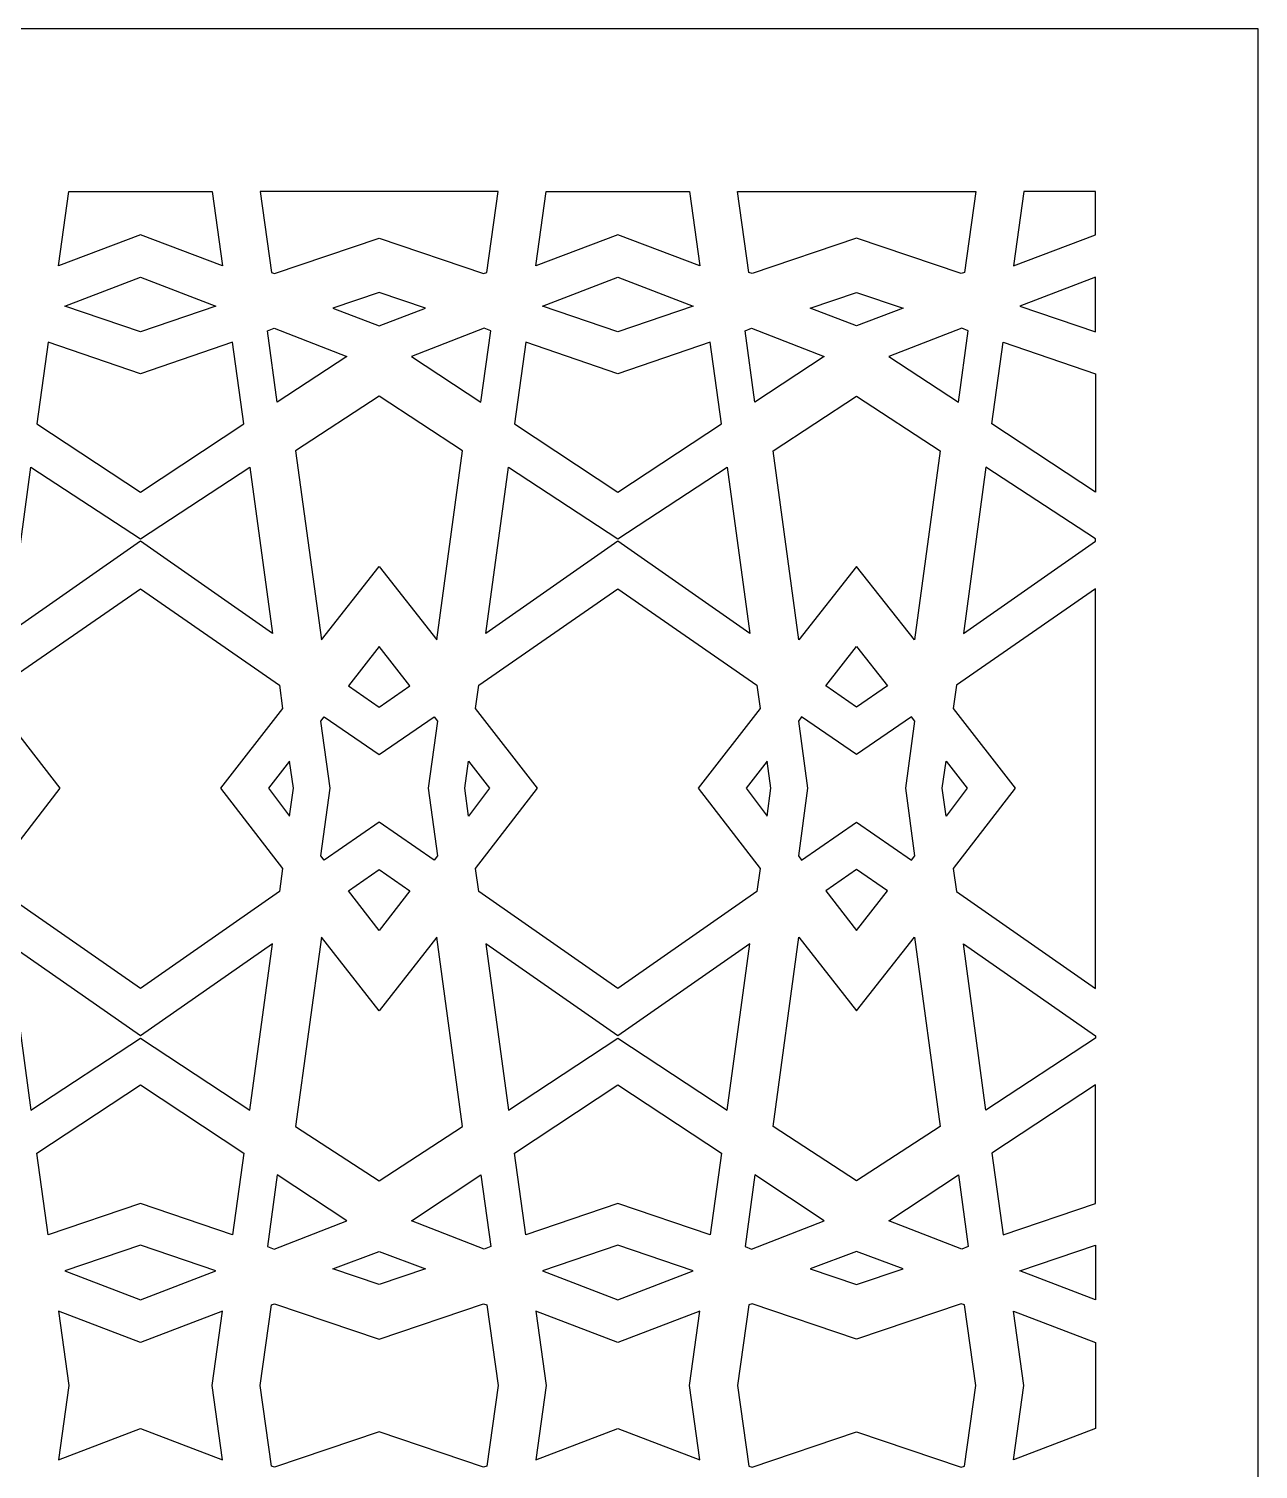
# Model space of a CAD drawing. Header units: millimetres. Extents: x -503 to 497, y -490 to 510.
# Drawn here: x 44 to 497, y -21 to 510 of the extents above; entities that cross this region are included whole.
import ezdxf

# ---------------------------------------------------------------- set-up
doc = ezdxf.new("R2010")
doc.units = ezdxf.units.MM
doc.layers.add('Plan 1', color=7, linetype='Continuous')

msp = doc.modelspace()

# ---------------------------------------------------------------- linework, layer by layer
at = {"layer": 'Plan 1', "color": 17}
for points, knots in [([(-502.7, 509.84), (-502.7, 509.84), (497.3, 509.84), (497.3, 509.84), (497.3, 509.84), (497.3, 509.84), (497.3, -490.16), (497.3, -490.16), (497.3, -490.16), (497.3, -490.16), (-502.7, -490.16), (-502.7, -490.16), (-502.7, -490.16), (-502.7, -490.16), (-502.7, 509.84), (-502.7, 509.84)], [0, 0, 0, 0, 0.2, 0.2, 0.2, 0.2, 0.4, 0.4, 0.4, 0.4, 0.6, 0.6, 0.6, 0.6, 1, 1, 1, 1]), ([(115.52, 422.49), (115.52, 422.49), (111.72, 449.84), (111.72, 449.84), (111.72, 449.84), (111.72, 449.84), (58.89, 449.84), (58.89, 449.84), (58.89, 449.84), (58.89, 449.84), (55.09, 422.49), (55.09, 422.49), (55.09, 422.49), (55.09, 422.49), (85.3, 433.95), (85.3, 433.95), (85.3, 433.95), (85.3, 433.95), (115.52, 422.49), (115.52, 422.49)], [0, 0, 0, 0, 0.166667, 0.166667, 0.166667, 0.166667, 0.333333, 0.333333, 0.333333, 0.333333, 0.5, 0.5, 0.5, 0.5, 0.666667, 0.666667, 0.666667, 0.666667, 1, 1, 1, 1]), ([(217.21, 449.84), (217.21, 449.84), (213.04, 420.07), (213.04, 420.07), (213.04, 420.07), (213.04, 420.07), (211.83, 419.67), (211.83, 419.67), (211.83, 419.67), (211.83, 419.67), (173.31, 432.73), (173.31, 432.73), (173.31, 432.73), (173.31, 432.73), (134.78, 419.67), (134.78, 419.67), (134.78, 419.67), (134.78, 419.67), (133.58, 420.07), (133.58, 420.07), (133.58, 420.07), (133.58, 420.07), (129.4, 449.84), (129.4, 449.84), (129.4, 449.84), (129.4, 449.84), (217.21, 449.84), (217.21, 449.84)], [0, 0, 0, 0, 0.125, 0.125, 0.125, 0.125, 0.25, 0.25, 0.25, 0.25, 0.375, 0.375, 0.375, 0.375, 0.5, 0.5, 0.5, 0.5, 0.625, 0.625, 0.625, 0.625, 0.75, 0.75, 0.75, 0.75, 1, 1, 1, 1]), ([(291.49, 422.49), (291.49, 422.49), (287.71, 449.84), (287.71, 449.84), (287.71, 449.84), (287.71, 449.84), (234.9, 449.84), (234.9, 449.84), (234.9, 449.84), (234.9, 449.84), (231.12, 422.49), (231.12, 422.49), (231.12, 422.49), (231.12, 422.49), (261.3, 433.95), (261.3, 433.95), (261.3, 433.95), (261.3, 433.95), (291.49, 422.49), (291.49, 422.49)], [0, 0, 0, 0, 0.166667, 0.166667, 0.166667, 0.166667, 0.333333, 0.333333, 0.333333, 0.333333, 0.5, 0.5, 0.5, 0.5, 0.666667, 0.666667, 0.666667, 0.666667, 1, 1, 1, 1]), ([(305.4, 449.84), (305.4, 449.84), (309.57, 420.07), (309.57, 420.07), (309.57, 420.07), (309.57, 420.07), (310.78, 419.67), (310.78, 419.67), (310.78, 419.67), (310.78, 419.67), (349.3, 432.73), (349.3, 432.73), (349.3, 432.73), (349.3, 432.73), (387.83, 419.67), (387.83, 419.67), (387.83, 419.67), (387.83, 419.67), (389.03, 420.07), (389.03, 420.07), (389.03, 420.07), (389.03, 420.07), (393.2, 449.84), (393.2, 449.84), (393.2, 449.84), (393.2, 449.84), (305.4, 449.84), (305.4, 449.84)], [0, 0, 0, 0, 0.125, 0.125, 0.125, 0.125, 0.25, 0.25, 0.25, 0.25, 0.375, 0.375, 0.375, 0.375, 0.5, 0.5, 0.5, 0.5, 0.625, 0.625, 0.625, 0.625, 0.75, 0.75, 0.75, 0.75, 1, 1, 1, 1]), ([(407.09, 422.49), (407.09, 422.49), (410.89, 449.84), (410.89, 449.84), (410.89, 449.84), (410.89, 449.84), (437.3, 449.84), (437.3, 449.84), (437.3, 449.84), (437.3, 449.84), (437.3, 433.95), (437.3, 433.95), (437.3, 433.95), (437.3, 433.95), (407.09, 422.49), (407.09, 422.49)], [0, 0, 0, 0, 0.2, 0.2, 0.2, 0.2, 0.4, 0.4, 0.4, 0.4, 0.6, 0.6, 0.6, 0.6, 1, 1, 1, 1]), ([(113.11, 407.6), (113.11, 407.6), (85.3, 418.28), (85.3, 418.28), (85.3, 418.28), (85.3, 418.28), (57.5, 407.6), (57.5, 407.6), (57.5, 407.6), (57.5, 407.6), (85.3, 398.19), (85.3, 398.19), (85.3, 398.19), (85.3, 398.19), (113.11, 407.6), (113.11, 407.6)], [0, 0, 0, 0, 0.2, 0.2, 0.2, 0.2, 0.4, 0.4, 0.4, 0.4, 0.6, 0.6, 0.6, 0.6, 1, 1, 1, 1]), ([(289.11, 407.6), (289.11, 407.6), (261.3, 418.28), (261.3, 418.28), (261.3, 418.28), (261.3, 418.28), (233.5, 407.6), (233.5, 407.6), (233.5, 407.6), (233.5, 407.6), (261.3, 398.19), (261.3, 398.19), (261.3, 398.19), (261.3, 398.19), (289.11, 407.6), (289.11, 407.6)], [0, 0, 0, 0, 0.2, 0.2, 0.2, 0.2, 0.4, 0.4, 0.4, 0.4, 0.6, 0.6, 0.6, 0.6, 1, 1, 1, 1]), ([(409.5, 407.6), (409.5, 407.6), (437.3, 418.28), (437.3, 418.28), (437.3, 418.28), (437.3, 418.28), (437.3, 398.19), (437.3, 398.19), (437.3, 398.19), (437.3, 398.19), (409.5, 407.6), (409.5, 407.6)], [0, 0, 0, 0, 0.25, 0.25, 0.25, 0.25, 0.5, 0.5, 0.5, 0.5, 1, 1, 1, 1]), ([(173.31, 412.64), (173.31, 412.64), (190.39, 406.83), (190.39, 406.83), (190.39, 406.83), (190.39, 406.83), (173.31, 400.38), (173.31, 400.38), (173.31, 400.38), (173.31, 400.38), (156.22, 406.83), (156.22, 406.83), (156.22, 406.83), (156.22, 406.83), (173.31, 412.64), (173.31, 412.64)], [0, 0, 0, 0, 0.2, 0.2, 0.2, 0.2, 0.4, 0.4, 0.4, 0.4, 0.6, 0.6, 0.6, 0.6, 1, 1, 1, 1]), ([(349.3, 412.64), (349.3, 412.64), (332.21, 406.83), (332.21, 406.83), (332.21, 406.83), (332.21, 406.83), (349.3, 400.38), (349.3, 400.38), (349.3, 400.38), (349.3, 400.38), (366.39, 406.83), (366.39, 406.83), (366.39, 406.83), (366.39, 406.83), (349.3, 412.64), (349.3, 412.64)], [0, 0, 0, 0, 0.2, 0.2, 0.2, 0.2, 0.4, 0.4, 0.4, 0.4, 0.6, 0.6, 0.6, 0.6, 1, 1, 1, 1]), ([(161.39, 389.12), (161.39, 389.12), (134.58, 399.57), (134.58, 399.57), (134.58, 399.57), (134.58, 399.57), (132.18, 398.57), (132.18, 398.57), (132.18, 398.57), (132.18, 398.57), (135.78, 372.25), (135.78, 372.25), (135.78, 372.25), (135.78, 372.25), (161.39, 389.12), (161.39, 389.12)], [0, 0, 0, 0, 0.2, 0.2, 0.2, 0.2, 0.4, 0.4, 0.4, 0.4, 0.6, 0.6, 0.6, 0.6, 1, 1, 1, 1]), ([(185.22, 389.12), (185.22, 389.12), (212.03, 399.57), (212.03, 399.57), (212.03, 399.57), (212.03, 399.57), (214.44, 398.57), (214.44, 398.57), (214.44, 398.57), (214.44, 398.57), (210.83, 372.25), (210.83, 372.25), (210.83, 372.25), (210.83, 372.25), (185.22, 389.12), (185.22, 389.12)], [0, 0, 0, 0, 0.2, 0.2, 0.2, 0.2, 0.4, 0.4, 0.4, 0.4, 0.6, 0.6, 0.6, 0.6, 1, 1, 1, 1]), ([(337.38, 389.12), (337.38, 389.12), (310.58, 399.57), (310.58, 399.57), (310.58, 399.57), (310.58, 399.57), (308.17, 398.57), (308.17, 398.57), (308.17, 398.57), (308.17, 398.57), (311.78, 372.25), (311.78, 372.25), (311.78, 372.25), (311.78, 372.25), (337.38, 389.12), (337.38, 389.12)], [0, 0, 0, 0, 0.2, 0.2, 0.2, 0.2, 0.4, 0.4, 0.4, 0.4, 0.6, 0.6, 0.6, 0.6, 1, 1, 1, 1]), ([(361.22, 389.12), (361.22, 389.12), (388.02, 399.57), (388.02, 399.57), (388.02, 399.57), (388.02, 399.57), (390.43, 398.57), (390.43, 398.57), (390.43, 398.57), (390.43, 398.57), (386.82, 372.25), (386.82, 372.25), (386.82, 372.25), (386.82, 372.25), (361.22, 389.12), (361.22, 389.12)], [0, 0, 0, 0, 0.2, 0.2, 0.2, 0.2, 0.4, 0.4, 0.4, 0.4, 0.6, 0.6, 0.6, 0.6, 1, 1, 1, 1]), ([(85.3, 382.7), (85.3, 382.7), (119.29, 394.36), (119.29, 394.36), (119.29, 394.36), (119.29, 394.36), (123.44, 364.22), (123.44, 364.22), (123.44, 364.22), (123.44, 364.22), (85.3, 339.08), (85.3, 339.08), (85.3, 339.08), (85.3, 339.08), (47.17, 364.22), (47.17, 364.22), (47.17, 364.22), (47.17, 364.22), (51.32, 394.36), (51.32, 394.36), (51.32, 394.36), (51.32, 394.36), (85.3, 382.7), (85.3, 382.7)], [0, 0, 0, 0, 0.142857, 0.142857, 0.142857, 0.142857, 0.285714, 0.285714, 0.285714, 0.285714, 0.428571, 0.428571, 0.428571, 0.428571, 0.571429, 0.571429, 0.571429, 0.571429, 0.714286, 0.714286, 0.714286, 0.714286, 1, 1, 1, 1]), ([(261.3, 382.7), (261.3, 382.7), (295.29, 394.36), (295.29, 394.36), (295.29, 394.36), (295.29, 394.36), (299.44, 364.22), (299.44, 364.22), (299.44, 364.22), (299.44, 364.22), (261.3, 339.08), (261.3, 339.08), (261.3, 339.08), (261.3, 339.08), (223.17, 364.22), (223.17, 364.22), (223.17, 364.22), (223.17, 364.22), (227.32, 394.36), (227.32, 394.36), (227.32, 394.36), (227.32, 394.36), (261.3, 382.7), (261.3, 382.7)], [0, 0, 0, 0, 0.142857, 0.142857, 0.142857, 0.142857, 0.285714, 0.285714, 0.285714, 0.285714, 0.428571, 0.428571, 0.428571, 0.428571, 0.571429, 0.571429, 0.571429, 0.571429, 0.714286, 0.714286, 0.714286, 0.714286, 1, 1, 1, 1]), ([(437.3, 339.08), (437.3, 339.08), (437.3, 382.7), (437.3, 382.7), (437.3, 382.7), (437.3, 382.7), (403.32, 394.36), (403.32, 394.36), (403.32, 394.36), (403.32, 394.36), (399.17, 364.22), (399.17, 364.22), (399.17, 364.22), (399.17, 364.22), (437.3, 339.08), (437.3, 339.08)], [0, 0, 0, 0, 0.2, 0.2, 0.2, 0.2, 0.4, 0.4, 0.4, 0.4, 0.6, 0.6, 0.6, 0.6, 1, 1, 1, 1]), ([(152.04, 284.61), (152.04, 284.61), (142.53, 354.34), (142.53, 354.34), (142.53, 354.34), (142.53, 354.34), (173.31, 374.47), (173.31, 374.47), (173.31, 374.47), (173.31, 374.47), (204.09, 354.34), (204.09, 354.34), (204.09, 354.34), (204.09, 354.34), (194.57, 284.61), (194.57, 284.61), (194.57, 284.61), (194.57, 284.61), (173.31, 311.73), (173.31, 311.73), (173.31, 311.73), (173.31, 311.73), (152.04, 284.61), (152.04, 284.61)], [0, 0, 0, 0, 0.142857, 0.142857, 0.142857, 0.142857, 0.285714, 0.285714, 0.285714, 0.285714, 0.428571, 0.428571, 0.428571, 0.428571, 0.571429, 0.571429, 0.571429, 0.571429, 0.714286, 0.714286, 0.714286, 0.714286, 1, 1, 1, 1]), ([(370.57, 284.61), (370.57, 284.61), (380.08, 354.34), (380.08, 354.34), (380.08, 354.34), (380.08, 354.34), (349.3, 374.47), (349.3, 374.47), (349.3, 374.47), (349.3, 374.47), (318.52, 354.34), (318.52, 354.34), (318.52, 354.34), (318.52, 354.34), (328.04, 284.61), (328.04, 284.61), (328.04, 284.61), (328.04, 284.61), (349.3, 311.73), (349.3, 311.73), (349.3, 311.73), (349.3, 311.73), (370.57, 284.61), (370.57, 284.61)], [0, 0, 0, 0, 0.142857, 0.142857, 0.142857, 0.142857, 0.285714, 0.285714, 0.285714, 0.285714, 0.428571, 0.428571, 0.428571, 0.428571, 0.571429, 0.571429, 0.571429, 0.571429, 0.714286, 0.714286, 0.714286, 0.714286, 1, 1, 1, 1]), ([(133.95, 287.02), (133.95, 287.02), (125.64, 348.32), (125.64, 348.32), (125.64, 348.32), (125.64, 348.32), (85.3, 321.81), (85.3, 321.81), (85.3, 321.81), (85.3, 321.81), (44.97, 348.32), (44.97, 348.32), (44.97, 348.32), (44.97, 348.32), (36.66, 287.02), (36.66, 287.02), (36.66, 287.02), (36.66, 287.02), (85.3, 320.97), (85.3, 320.97), (85.3, 320.97), (85.3, 320.97), (133.95, 287.02), (133.95, 287.02)], [0, 0, 0, 0, 0.142857, 0.142857, 0.142857, 0.142857, 0.285714, 0.285714, 0.285714, 0.285714, 0.428571, 0.428571, 0.428571, 0.428571, 0.571429, 0.571429, 0.571429, 0.571429, 0.714286, 0.714286, 0.714286, 0.714286, 1, 1, 1, 1]), ([(309.94, 287.02), (309.94, 287.02), (301.63, 348.32), (301.63, 348.32), (301.63, 348.32), (301.63, 348.32), (261.3, 321.81), (261.3, 321.81), (261.3, 321.81), (261.3, 321.81), (220.98, 348.32), (220.98, 348.32), (220.98, 348.32), (220.98, 348.32), (212.66, 287.02), (212.66, 287.02), (212.66, 287.02), (212.66, 287.02), (261.3, 320.97), (261.3, 320.97), (261.3, 320.97), (261.3, 320.97), (309.94, 287.02), (309.94, 287.02)], [0, 0, 0, 0, 0.142857, 0.142857, 0.142857, 0.142857, 0.285714, 0.285714, 0.285714, 0.285714, 0.428571, 0.428571, 0.428571, 0.428571, 0.571429, 0.571429, 0.571429, 0.571429, 0.714286, 0.714286, 0.714286, 0.714286, 1, 1, 1, 1]), ([(388.66, 287.02), (388.66, 287.02), (396.97, 348.32), (396.97, 348.32), (396.97, 348.32), (396.97, 348.32), (437.3, 321.81), (437.3, 321.81), (437.3, 321.81), (437.3, 321.81), (437.3, 320.97), (437.3, 320.97), (437.3, 320.97), (437.3, 320.97), (388.66, 287.02), (388.66, 287.02)], [0, 0, 0, 0, 0.2, 0.2, 0.2, 0.2, 0.4, 0.4, 0.4, 0.4, 0.6, 0.6, 0.6, 0.6, 1, 1, 1, 1]), ([(137.75, 259.28), (137.75, 259.28), (136.55, 267.92), (136.55, 267.92), (136.55, 267.92), (136.55, 267.92), (85.3, 303.5), (85.3, 303.5), (85.3, 303.5), (85.3, 303.5), (34.05, 267.92), (34.05, 267.92), (34.05, 267.92), (34.05, 267.92), (32.86, 259.28), (32.86, 259.28), (32.86, 259.28), (32.86, 259.28), (55.72, 229.93), (55.72, 229.93), (55.72, 229.93), (55.72, 229.93), (32.86, 200.38), (32.86, 200.38), (32.86, 200.38), (32.86, 200.38), (34.05, 191.94), (34.05, 191.94), (34.05, 191.94), (34.05, 191.94), (85.3, 156.16), (85.3, 156.16), (85.3, 156.16), (85.3, 156.16), (136.55, 191.94), (136.55, 191.94), (136.55, 191.94), (136.55, 191.94), (137.75, 200.38), (137.75, 200.38), (137.75, 200.38), (137.75, 200.38), (114.89, 229.93), (114.89, 229.93), (114.89, 229.93), (114.89, 229.93), (137.75, 259.28), (137.75, 259.28)], [0, 0, 0, 0, 0.076923, 0.076923, 0.076923, 0.076923, 0.153846, 0.153846, 0.153846, 0.153846, 0.230769, 0.230769, 0.230769, 0.230769, 0.307692, 0.307692, 0.307692, 0.307692, 0.384615, 0.384615, 0.384615, 0.384615, 0.461538, 0.461538, 0.461538, 0.461538, 0.538462, 0.538462, 0.538462, 0.538462, 0.615385, 0.615385, 0.615385, 0.615385, 0.692308, 0.692308, 0.692308, 0.692308, 0.769231, 0.769231, 0.769231, 0.769231, 0.846154, 0.846154, 0.846154, 0.846154, 1, 1, 1, 1]), ([(313.75, 259.28), (313.75, 259.28), (312.55, 267.92), (312.55, 267.92), (312.55, 267.92), (312.55, 267.92), (261.3, 303.5), (261.3, 303.5), (261.3, 303.5), (261.3, 303.5), (210.06, 267.92), (210.06, 267.92), (210.06, 267.92), (210.06, 267.92), (208.86, 259.28), (208.86, 259.28), (208.86, 259.28), (208.86, 259.28), (231.72, 229.93), (231.72, 229.93), (231.72, 229.93), (231.72, 229.93), (208.86, 200.38), (208.86, 200.38), (208.86, 200.38), (208.86, 200.38), (210.06, 191.94), (210.06, 191.94), (210.06, 191.94), (210.06, 191.94), (261.3, 156.16), (261.3, 156.16), (261.3, 156.16), (261.3, 156.16), (312.55, 191.94), (312.55, 191.94), (312.55, 191.94), (312.55, 191.94), (313.75, 200.38), (313.75, 200.38), (313.75, 200.38), (313.75, 200.38), (290.89, 229.93), (290.89, 229.93), (290.89, 229.93), (290.89, 229.93), (313.75, 259.28), (313.75, 259.28)], [0, 0, 0, 0, 0.076923, 0.076923, 0.076923, 0.076923, 0.153846, 0.153846, 0.153846, 0.153846, 0.230769, 0.230769, 0.230769, 0.230769, 0.307692, 0.307692, 0.307692, 0.307692, 0.384615, 0.384615, 0.384615, 0.384615, 0.461538, 0.461538, 0.461538, 0.461538, 0.538462, 0.538462, 0.538462, 0.538462, 0.615385, 0.615385, 0.615385, 0.615385, 0.692308, 0.692308, 0.692308, 0.692308, 0.769231, 0.769231, 0.769231, 0.769231, 0.846154, 0.846154, 0.846154, 0.846154, 1, 1, 1, 1]), ([(384.86, 259.28), (384.86, 259.28), (386.05, 267.92), (386.05, 267.92), (386.05, 267.92), (386.05, 267.92), (437.3, 303.5), (437.3, 303.5), (437.3, 303.5), (437.3, 303.5), (437.3, 156.16), (437.3, 156.16), (437.3, 156.16), (437.3, 156.16), (386.05, 191.94), (386.05, 191.94), (386.05, 191.94), (386.05, 191.94), (384.86, 200.38), (384.86, 200.38), (384.86, 200.38), (384.86, 200.38), (407.72, 229.93), (407.72, 229.93), (407.72, 229.93), (407.72, 229.93), (384.86, 259.28), (384.86, 259.28)], [0, 0, 0, 0, 0.125, 0.125, 0.125, 0.125, 0.25, 0.25, 0.25, 0.25, 0.375, 0.375, 0.375, 0.375, 0.5, 0.5, 0.5, 0.5, 0.625, 0.625, 0.625, 0.625, 0.75, 0.75, 0.75, 0.75, 1, 1, 1, 1]), ([(173.31, 282.19), (173.31, 282.19), (184.62, 267.72), (184.62, 267.72), (184.62, 267.72), (184.62, 267.72), (173.31, 259.88), (173.31, 259.88), (173.31, 259.88), (173.31, 259.88), (161.99, 267.72), (161.99, 267.72), (161.99, 267.72), (161.99, 267.72), (173.31, 282.19), (173.31, 282.19)], [0, 0, 0, 0, 0.2, 0.2, 0.2, 0.2, 0.4, 0.4, 0.4, 0.4, 0.6, 0.6, 0.6, 0.6, 1, 1, 1, 1]), ([(349.3, 282.19), (349.3, 282.19), (337.99, 267.72), (337.99, 267.72), (337.99, 267.72), (337.99, 267.72), (349.3, 259.88), (349.3, 259.88), (349.3, 259.88), (349.3, 259.88), (360.62, 267.72), (360.62, 267.72), (360.62, 267.72), (360.62, 267.72), (349.3, 282.19), (349.3, 282.19)], [0, 0, 0, 0, 0.2, 0.2, 0.2, 0.2, 0.4, 0.4, 0.4, 0.4, 0.6, 0.6, 0.6, 0.6, 1, 1, 1, 1]), ([(173.31, 217.47), (173.31, 217.47), (193.57, 203.4), (193.57, 203.4), (193.57, 203.4), (193.57, 203.4), (194.77, 205.01), (194.77, 205.01), (194.77, 205.01), (194.77, 205.01), (191.4, 229.93), (191.4, 229.93), (191.4, 229.93), (191.4, 229.93), (194.77, 254.65), (194.77, 254.65), (194.77, 254.65), (194.77, 254.65), (193.57, 256.26), (193.57, 256.26), (193.57, 256.26), (193.57, 256.26), (173.31, 242.39), (173.31, 242.39), (173.31, 242.39), (173.31, 242.39), (153.04, 256.26), (153.04, 256.26), (153.04, 256.26), (153.04, 256.26), (151.84, 254.65), (151.84, 254.65), (151.84, 254.65), (151.84, 254.65), (155.22, 229.93), (155.22, 229.93), (155.22, 229.93), (155.22, 229.93), (151.84, 205.01), (151.84, 205.01), (151.84, 205.01), (151.84, 205.01), (153.04, 203.4), (153.04, 203.4), (153.04, 203.4), (153.04, 203.4), (173.31, 217.47), (173.31, 217.47)], [0, 0, 0, 0, 0.076923, 0.076923, 0.076923, 0.076923, 0.153846, 0.153846, 0.153846, 0.153846, 0.230769, 0.230769, 0.230769, 0.230769, 0.307692, 0.307692, 0.307692, 0.307692, 0.384615, 0.384615, 0.384615, 0.384615, 0.461538, 0.461538, 0.461538, 0.461538, 0.538462, 0.538462, 0.538462, 0.538462, 0.615385, 0.615385, 0.615385, 0.615385, 0.692308, 0.692308, 0.692308, 0.692308, 0.769231, 0.769231, 0.769231, 0.769231, 0.846154, 0.846154, 0.846154, 0.846154, 1, 1, 1, 1]), ([(349.3, 217.47), (349.3, 217.47), (329.03, 203.4), (329.03, 203.4), (329.03, 203.4), (329.03, 203.4), (327.83, 205.01), (327.83, 205.01), (327.83, 205.01), (327.83, 205.01), (331.21, 229.93), (331.21, 229.93), (331.21, 229.93), (331.21, 229.93), (327.83, 254.65), (327.83, 254.65), (327.83, 254.65), (327.83, 254.65), (329.03, 256.26), (329.03, 256.26), (329.03, 256.26), (329.03, 256.26), (349.3, 242.39), (349.3, 242.39), (349.3, 242.39), (349.3, 242.39), (369.57, 256.26), (369.57, 256.26), (369.57, 256.26), (369.57, 256.26), (370.76, 254.65), (370.76, 254.65), (370.76, 254.65), (370.76, 254.65), (367.39, 229.93), (367.39, 229.93), (367.39, 229.93), (367.39, 229.93), (370.76, 205.01), (370.76, 205.01), (370.76, 205.01), (370.76, 205.01), (369.57, 203.4), (369.57, 203.4), (369.57, 203.4), (369.57, 203.4), (349.3, 217.47), (349.3, 217.47)], [0, 0, 0, 0, 0.076923, 0.076923, 0.076923, 0.076923, 0.153846, 0.153846, 0.153846, 0.153846, 0.230769, 0.230769, 0.230769, 0.230769, 0.307692, 0.307692, 0.307692, 0.307692, 0.384615, 0.384615, 0.384615, 0.384615, 0.461538, 0.461538, 0.461538, 0.461538, 0.538462, 0.538462, 0.538462, 0.538462, 0.615385, 0.615385, 0.615385, 0.615385, 0.692308, 0.692308, 0.692308, 0.692308, 0.769231, 0.769231, 0.769231, 0.769231, 0.846154, 0.846154, 0.846154, 0.846154, 1, 1, 1, 1]), ([(140.33, 239.98), (140.33, 239.98), (141.72, 229.93), (141.72, 229.93), (141.72, 229.93), (141.72, 229.93), (140.33, 219.68), (140.33, 219.68), (140.33, 219.68), (140.33, 219.68), (132.58, 229.93), (132.58, 229.93), (132.58, 229.93), (132.58, 229.93), (140.33, 239.98), (140.33, 239.98)], [0, 0, 0, 0, 0.2, 0.2, 0.2, 0.2, 0.4, 0.4, 0.4, 0.4, 0.6, 0.6, 0.6, 0.6, 1, 1, 1, 1]), ([(206.29, 239.98), (206.29, 239.98), (204.89, 229.93), (204.89, 229.93), (204.89, 229.93), (204.89, 229.93), (206.29, 219.68), (206.29, 219.68), (206.29, 219.68), (206.29, 219.68), (214.03, 229.93), (214.03, 229.93), (214.03, 229.93), (214.03, 229.93), (206.29, 239.98), (206.29, 239.98)], [0, 0, 0, 0, 0.2, 0.2, 0.2, 0.2, 0.4, 0.4, 0.4, 0.4, 0.6, 0.6, 0.6, 0.6, 1, 1, 1, 1]), ([(316.32, 239.98), (316.32, 239.98), (317.72, 229.93), (317.72, 229.93), (317.72, 229.93), (317.72, 229.93), (316.32, 219.68), (316.32, 219.68), (316.32, 219.68), (316.32, 219.68), (308.58, 229.93), (308.58, 229.93), (308.58, 229.93), (308.58, 229.93), (316.32, 239.98), (316.32, 239.98)], [0, 0, 0, 0, 0.2, 0.2, 0.2, 0.2, 0.4, 0.4, 0.4, 0.4, 0.6, 0.6, 0.6, 0.6, 1, 1, 1, 1]), ([(382.28, 239.98), (382.28, 239.98), (380.88, 229.93), (380.88, 229.93), (380.88, 229.93), (380.88, 229.93), (382.28, 219.68), (382.28, 219.68), (382.28, 219.68), (382.28, 219.68), (390.03, 229.93), (390.03, 229.93), (390.03, 229.93), (390.03, 229.93), (382.28, 239.98), (382.28, 239.98)], [0, 0, 0, 0, 0.2, 0.2, 0.2, 0.2, 0.4, 0.4, 0.4, 0.4, 0.6, 0.6, 0.6, 0.6, 1, 1, 1, 1]), ([(173.31, 177.47), (173.31, 177.47), (184.62, 192.14), (184.62, 192.14), (184.62, 192.14), (184.62, 192.14), (173.31, 199.98), (173.31, 199.98), (173.31, 199.98), (173.31, 199.98), (161.99, 192.14), (161.99, 192.14), (161.99, 192.14), (161.99, 192.14), (173.31, 177.47), (173.31, 177.47)], [0, 0, 0, 0, 0.2, 0.2, 0.2, 0.2, 0.4, 0.4, 0.4, 0.4, 0.6, 0.6, 0.6, 0.6, 1, 1, 1, 1]), ([(349.3, 177.47), (349.3, 177.47), (337.99, 192.14), (337.99, 192.14), (337.99, 192.14), (337.99, 192.14), (349.3, 199.98), (349.3, 199.98), (349.3, 199.98), (349.3, 199.98), (360.62, 192.14), (360.62, 192.14), (360.62, 192.14), (360.62, 192.14), (349.3, 177.47), (349.3, 177.47)], [0, 0, 0, 0, 0.2, 0.2, 0.2, 0.2, 0.4, 0.4, 0.4, 0.4, 0.6, 0.6, 0.6, 0.6, 1, 1, 1, 1]), ([(133.95, 172.65), (133.95, 172.65), (125.64, 111.34), (125.64, 111.34), (125.64, 111.34), (125.64, 111.34), (85.3, 137.87), (85.3, 137.87), (85.3, 137.87), (85.3, 137.87), (44.97, 111.34), (44.97, 111.34), (44.97, 111.34), (44.97, 111.34), (36.66, 172.65), (36.66, 172.65), (36.66, 172.65), (36.66, 172.65), (85.3, 138.68), (85.3, 138.68), (85.3, 138.68), (85.3, 138.68), (133.95, 172.65), (133.95, 172.65)], [0, 0, 0, 0, 0.142857, 0.142857, 0.142857, 0.142857, 0.285714, 0.285714, 0.285714, 0.285714, 0.428571, 0.428571, 0.428571, 0.428571, 0.571429, 0.571429, 0.571429, 0.571429, 0.714286, 0.714286, 0.714286, 0.714286, 1, 1, 1, 1]), ([(194.57, 175.06), (194.57, 175.06), (204.09, 105.31), (204.09, 105.31), (204.09, 105.31), (204.09, 105.31), (173.31, 85.21), (173.31, 85.21), (173.31, 85.21), (173.31, 85.21), (142.53, 105.31), (142.53, 105.31), (142.53, 105.31), (142.53, 105.31), (152.04, 175.06), (152.04, 175.06), (152.04, 175.06), (152.04, 175.06), (173.31, 147.92), (173.31, 147.92), (173.31, 147.92), (173.31, 147.92), (194.57, 175.06), (194.57, 175.06)], [0, 0, 0, 0, 0.142857, 0.142857, 0.142857, 0.142857, 0.285714, 0.285714, 0.285714, 0.285714, 0.428571, 0.428571, 0.428571, 0.428571, 0.571429, 0.571429, 0.571429, 0.571429, 0.714286, 0.714286, 0.714286, 0.714286, 1, 1, 1, 1]), ([(309.94, 172.65), (309.94, 172.65), (301.63, 111.34), (301.63, 111.34), (301.63, 111.34), (301.63, 111.34), (261.3, 137.87), (261.3, 137.87), (261.3, 137.87), (261.3, 137.87), (220.98, 111.34), (220.98, 111.34), (220.98, 111.34), (220.98, 111.34), (212.66, 172.65), (212.66, 172.65), (212.66, 172.65), (212.66, 172.65), (261.3, 138.68), (261.3, 138.68), (261.3, 138.68), (261.3, 138.68), (309.94, 172.65), (309.94, 172.65)], [0, 0, 0, 0, 0.142857, 0.142857, 0.142857, 0.142857, 0.285714, 0.285714, 0.285714, 0.285714, 0.428571, 0.428571, 0.428571, 0.428571, 0.571429, 0.571429, 0.571429, 0.571429, 0.714286, 0.714286, 0.714286, 0.714286, 1, 1, 1, 1]), ([(328.04, 175.06), (328.04, 175.06), (318.52, 105.31), (318.52, 105.31), (318.52, 105.31), (318.52, 105.31), (349.3, 85.21), (349.3, 85.21), (349.3, 85.21), (349.3, 85.21), (380.08, 105.31), (380.08, 105.31), (380.08, 105.31), (380.08, 105.31), (370.57, 175.06), (370.57, 175.06), (370.57, 175.06), (370.57, 175.06), (349.3, 147.92), (349.3, 147.92), (349.3, 147.92), (349.3, 147.92), (328.04, 175.06), (328.04, 175.06)], [0, 0, 0, 0, 0.142857, 0.142857, 0.142857, 0.142857, 0.285714, 0.285714, 0.285714, 0.285714, 0.428571, 0.428571, 0.428571, 0.428571, 0.571429, 0.571429, 0.571429, 0.571429, 0.714286, 0.714286, 0.714286, 0.714286, 1, 1, 1, 1]), ([(388.66, 172.65), (388.66, 172.65), (396.97, 111.34), (396.97, 111.34), (396.97, 111.34), (396.97, 111.34), (437.3, 137.87), (437.3, 137.87), (437.3, 137.87), (437.3, 137.87), (437.3, 138.68), (437.3, 138.68), (437.3, 138.68), (437.3, 138.68), (388.66, 172.65), (388.66, 172.65)], [0, 0, 0, 0, 0.2, 0.2, 0.2, 0.2, 0.4, 0.4, 0.4, 0.4, 0.6, 0.6, 0.6, 0.6, 1, 1, 1, 1]), ([(85.3, 76.97), (85.3, 76.97), (119.29, 65.31), (119.29, 65.31), (119.29, 65.31), (119.29, 65.31), (123.44, 95.46), (123.44, 95.46), (123.44, 95.46), (123.44, 95.46), (85.3, 120.59), (85.3, 120.59), (85.3, 120.59), (85.3, 120.59), (47.17, 95.46), (47.17, 95.46), (47.17, 95.46), (47.17, 95.46), (51.32, 65.31), (51.32, 65.31), (51.32, 65.31), (51.32, 65.31), (85.3, 76.97), (85.3, 76.97)], [0, 0, 0, 0, 0.142857, 0.142857, 0.142857, 0.142857, 0.285714, 0.285714, 0.285714, 0.285714, 0.428571, 0.428571, 0.428571, 0.428571, 0.571429, 0.571429, 0.571429, 0.571429, 0.714286, 0.714286, 0.714286, 0.714286, 1, 1, 1, 1]), ([(261.3, 76.97), (261.3, 76.97), (295.29, 65.31), (295.29, 65.31), (295.29, 65.31), (295.29, 65.31), (299.44, 95.46), (299.44, 95.46), (299.44, 95.46), (299.44, 95.46), (261.3, 120.59), (261.3, 120.59), (261.3, 120.59), (261.3, 120.59), (223.17, 95.46), (223.17, 95.46), (223.17, 95.46), (223.17, 95.46), (227.32, 65.31), (227.32, 65.31), (227.32, 65.31), (227.32, 65.31), (261.3, 76.97), (261.3, 76.97)], [0, 0, 0, 0, 0.142857, 0.142857, 0.142857, 0.142857, 0.285714, 0.285714, 0.285714, 0.285714, 0.428571, 0.428571, 0.428571, 0.428571, 0.571429, 0.571429, 0.571429, 0.571429, 0.714286, 0.714286, 0.714286, 0.714286, 1, 1, 1, 1]), ([(437.3, 120.59), (437.3, 120.59), (437.3, 76.97), (437.3, 76.97), (437.3, 76.97), (437.3, 76.97), (403.32, 65.31), (403.32, 65.31), (403.32, 65.31), (403.32, 65.31), (399.17, 95.46), (399.17, 95.46), (399.17, 95.46), (399.17, 95.46), (437.3, 120.59), (437.3, 120.59)], [0, 0, 0, 0, 0.2, 0.2, 0.2, 0.2, 0.4, 0.4, 0.4, 0.4, 0.6, 0.6, 0.6, 0.6, 1, 1, 1, 1]), ([(161.39, 70.54), (161.39, 70.54), (134.58, 60.09), (134.58, 60.09), (134.58, 60.09), (134.58, 60.09), (132.18, 61.09), (132.18, 61.09), (132.18, 61.09), (132.18, 61.09), (135.78, 87.42), (135.78, 87.42), (135.78, 87.42), (135.78, 87.42), (161.39, 70.54), (161.39, 70.54)], [0, 0, 0, 0, 0.2, 0.2, 0.2, 0.2, 0.4, 0.4, 0.4, 0.4, 0.6, 0.6, 0.6, 0.6, 1, 1, 1, 1]), ([(185.22, 70.54), (185.22, 70.54), (212.03, 60.09), (212.03, 60.09), (212.03, 60.09), (212.03, 60.09), (214.44, 61.09), (214.44, 61.09), (214.44, 61.09), (214.44, 61.09), (210.83, 87.42), (210.83, 87.42), (210.83, 87.42), (210.83, 87.42), (185.22, 70.54), (185.22, 70.54)], [0, 0, 0, 0, 0.2, 0.2, 0.2, 0.2, 0.4, 0.4, 0.4, 0.4, 0.6, 0.6, 0.6, 0.6, 1, 1, 1, 1]), ([(337.38, 70.54), (337.38, 70.54), (310.58, 60.09), (310.58, 60.09), (310.58, 60.09), (310.58, 60.09), (308.17, 61.09), (308.17, 61.09), (308.17, 61.09), (308.17, 61.09), (311.78, 87.42), (311.78, 87.42), (311.78, 87.42), (311.78, 87.42), (337.38, 70.54), (337.38, 70.54)], [0, 0, 0, 0, 0.2, 0.2, 0.2, 0.2, 0.4, 0.4, 0.4, 0.4, 0.6, 0.6, 0.6, 0.6, 1, 1, 1, 1]), ([(361.22, 70.54), (361.22, 70.54), (388.02, 60.09), (388.02, 60.09), (388.02, 60.09), (388.02, 60.09), (390.43, 61.09), (390.43, 61.09), (390.43, 61.09), (390.43, 61.09), (386.82, 87.42), (386.82, 87.42), (386.82, 87.42), (386.82, 87.42), (361.22, 70.54), (361.22, 70.54)], [0, 0, 0, 0, 0.2, 0.2, 0.2, 0.2, 0.4, 0.4, 0.4, 0.4, 0.6, 0.6, 0.6, 0.6, 1, 1, 1, 1]), ([(113.11, 52.05), (113.11, 52.05), (85.3, 41.39), (85.3, 41.39), (85.3, 41.39), (85.3, 41.39), (57.5, 52.05), (57.5, 52.05), (57.5, 52.05), (57.5, 52.05), (85.3, 61.5), (85.3, 61.5), (85.3, 61.5), (85.3, 61.5), (113.11, 52.05), (113.11, 52.05)], [0, 0, 0, 0, 0.2, 0.2, 0.2, 0.2, 0.4, 0.4, 0.4, 0.4, 0.6, 0.6, 0.6, 0.6, 1, 1, 1, 1]), ([(173.31, 47.02), (173.31, 47.02), (190.39, 52.85), (190.39, 52.85), (190.39, 52.85), (190.39, 52.85), (173.31, 59.28), (173.31, 59.28), (173.31, 59.28), (173.31, 59.28), (156.22, 52.85), (156.22, 52.85), (156.22, 52.85), (156.22, 52.85), (173.31, 47.02), (173.31, 47.02)], [0, 0, 0, 0, 0.2, 0.2, 0.2, 0.2, 0.4, 0.4, 0.4, 0.4, 0.6, 0.6, 0.6, 0.6, 1, 1, 1, 1]), ([(289.11, 52.05), (289.11, 52.05), (261.3, 41.39), (261.3, 41.39), (261.3, 41.39), (261.3, 41.39), (233.5, 52.05), (233.5, 52.05), (233.5, 52.05), (233.5, 52.05), (261.3, 61.5), (261.3, 61.5), (261.3, 61.5), (261.3, 61.5), (289.11, 52.05), (289.11, 52.05)], [0, 0, 0, 0, 0.2, 0.2, 0.2, 0.2, 0.4, 0.4, 0.4, 0.4, 0.6, 0.6, 0.6, 0.6, 1, 1, 1, 1]), ([(349.3, 47.02), (349.3, 47.02), (332.21, 52.85), (332.21, 52.85), (332.21, 52.85), (332.21, 52.85), (349.3, 59.28), (349.3, 59.28), (349.3, 59.28), (349.3, 59.28), (366.39, 52.85), (366.39, 52.85), (366.39, 52.85), (366.39, 52.85), (349.3, 47.02), (349.3, 47.02)], [0, 0, 0, 0, 0.2, 0.2, 0.2, 0.2, 0.4, 0.4, 0.4, 0.4, 0.6, 0.6, 0.6, 0.6, 1, 1, 1, 1]), ([(409.5, 52.05), (409.5, 52.05), (437.3, 41.39), (437.3, 41.39), (437.3, 41.39), (437.3, 41.39), (437.3, 61.5), (437.3, 61.5), (437.3, 61.5), (437.3, 61.5), (409.5, 52.05), (409.5, 52.05)], [0, 0, 0, 0, 0.25, 0.25, 0.25, 0.25, 0.5, 0.5, 0.5, 0.5, 1, 1, 1, 1]), ([(115.52, 37.17), (115.52, 37.17), (111.72, 9.84), (111.72, 9.84), (111.72, 9.84), (111.72, 9.84), (115.52, -17.5), (115.52, -17.5), (115.52, -17.5), (115.52, -17.5), (85.3, -6.04), (85.3, -6.04), (85.3, -6.04), (85.3, -6.04), (55.09, -17.5), (55.09, -17.5), (55.09, -17.5), (55.09, -17.5), (58.89, 9.84), (58.89, 9.84), (58.89, 9.84), (58.89, 9.84), (55.09, 37.17), (55.09, 37.17), (55.09, 37.17), (55.09, 37.17), (85.3, 25.71), (85.3, 25.71), (85.3, 25.71), (85.3, 25.71), (115.52, 37.17), (115.52, 37.17)], [0, 0, 0, 0, 0.111111, 0.111111, 0.111111, 0.111111, 0.222222, 0.222222, 0.222222, 0.222222, 0.333333, 0.333333, 0.333333, 0.333333, 0.444444, 0.444444, 0.444444, 0.444444, 0.555556, 0.555556, 0.555556, 0.555556, 0.666667, 0.666667, 0.666667, 0.666667, 0.777778, 0.777778, 0.777778, 0.777778, 1, 1, 1, 1]), ([(217.21, 9.84), (217.21, 9.84), (213.04, 39.58), (213.04, 39.58), (213.04, 39.58), (213.04, 39.58), (211.83, 39.99), (211.83, 39.99), (211.83, 39.99), (211.83, 39.99), (173.31, 26.92), (173.31, 26.92), (173.31, 26.92), (173.31, 26.92), (134.78, 39.99), (134.78, 39.99), (134.78, 39.99), (134.78, 39.99), (133.58, 39.58), (133.58, 39.58), (133.58, 39.58), (133.58, 39.58), (129.4, 9.84), (129.4, 9.84), (129.4, 9.84), (129.4, 9.84), (133.58, -19.9), (133.58, -19.9), (133.58, -19.9), (133.58, -19.9), (134.78, -20.31), (134.78, -20.31), (134.78, -20.31), (134.78, -20.31), (173.31, -7.24), (173.31, -7.24), (173.31, -7.24), (173.31, -7.24), (211.83, -20.31), (211.83, -20.31), (211.83, -20.31), (211.83, -20.31), (213.04, -19.9), (213.04, -19.9), (213.04, -19.9), (213.04, -19.9), (217.21, 9.84), (217.21, 9.84)], [0, 0, 0, 0, 0.076923, 0.076923, 0.076923, 0.076923, 0.153846, 0.153846, 0.153846, 0.153846, 0.230769, 0.230769, 0.230769, 0.230769, 0.307692, 0.307692, 0.307692, 0.307692, 0.384615, 0.384615, 0.384615, 0.384615, 0.461538, 0.461538, 0.461538, 0.461538, 0.538462, 0.538462, 0.538462, 0.538462, 0.615385, 0.615385, 0.615385, 0.615385, 0.692308, 0.692308, 0.692308, 0.692308, 0.769231, 0.769231, 0.769231, 0.769231, 0.846154, 0.846154, 0.846154, 0.846154, 1, 1, 1, 1]), ([(291.49, 37.17), (291.49, 37.17), (287.71, 9.84), (287.71, 9.84), (287.71, 9.84), (287.71, 9.84), (291.49, -17.5), (291.49, -17.5), (291.49, -17.5), (291.49, -17.5), (261.3, -6.04), (261.3, -6.04), (261.3, -6.04), (261.3, -6.04), (231.12, -17.5), (231.12, -17.5), (231.12, -17.5), (231.12, -17.5), (234.9, 9.84), (234.9, 9.84), (234.9, 9.84), (234.9, 9.84), (231.12, 37.17), (231.12, 37.17), (231.12, 37.17), (231.12, 37.17), (261.3, 25.71), (261.3, 25.71), (261.3, 25.71), (261.3, 25.71), (291.49, 37.17), (291.49, 37.17)], [0, 0, 0, 0, 0.111111, 0.111111, 0.111111, 0.111111, 0.222222, 0.222222, 0.222222, 0.222222, 0.333333, 0.333333, 0.333333, 0.333333, 0.444444, 0.444444, 0.444444, 0.444444, 0.555556, 0.555556, 0.555556, 0.555556, 0.666667, 0.666667, 0.666667, 0.666667, 0.777778, 0.777778, 0.777778, 0.777778, 1, 1, 1, 1]), ([(305.4, 9.84), (305.4, 9.84), (309.57, 39.58), (309.57, 39.58), (309.57, 39.58), (309.57, 39.58), (310.78, 39.99), (310.78, 39.99), (310.78, 39.99), (310.78, 39.99), (349.3, 26.92), (349.3, 26.92), (349.3, 26.92), (349.3, 26.92), (387.83, 39.99), (387.83, 39.99), (387.83, 39.99), (387.83, 39.99), (389.03, 39.58), (389.03, 39.58), (389.03, 39.58), (389.03, 39.58), (393.2, 9.84), (393.2, 9.84), (393.2, 9.84), (393.2, 9.84), (389.03, -19.9), (389.03, -19.9), (389.03, -19.9), (389.03, -19.9), (387.83, -20.31), (387.83, -20.31), (387.83, -20.31), (387.83, -20.31), (349.3, -7.24), (349.3, -7.24), (349.3, -7.24), (349.3, -7.24), (310.78, -20.31), (310.78, -20.31), (310.78, -20.31), (310.78, -20.31), (309.57, -19.9), (309.57, -19.9), (309.57, -19.9), (309.57, -19.9), (305.4, 9.84), (305.4, 9.84)], [0, 0, 0, 0, 0.076923, 0.076923, 0.076923, 0.076923, 0.153846, 0.153846, 0.153846, 0.153846, 0.230769, 0.230769, 0.230769, 0.230769, 0.307692, 0.307692, 0.307692, 0.307692, 0.384615, 0.384615, 0.384615, 0.384615, 0.461538, 0.461538, 0.461538, 0.461538, 0.538462, 0.538462, 0.538462, 0.538462, 0.615385, 0.615385, 0.615385, 0.615385, 0.692308, 0.692308, 0.692308, 0.692308, 0.769231, 0.769231, 0.769231, 0.769231, 0.846154, 0.846154, 0.846154, 0.846154, 1, 1, 1, 1]), ([(407.09, 37.17), (407.09, 37.17), (410.89, 9.84), (410.89, 9.84), (410.89, 9.84), (410.89, 9.84), (407.09, -17.5), (407.09, -17.5), (407.09, -17.5), (407.09, -17.5), (437.3, -6.04), (437.3, -6.04), (437.3, -6.04), (437.3, -6.04), (437.3, 9.84), (437.3, 9.84), (437.3, 9.84), (437.3, 9.84), (437.3, 25.71), (437.3, 25.71), (437.3, 25.71), (437.3, 25.71), (407.09, 37.17), (407.09, 37.17)], [0, 0, 0, 0, 0.142857, 0.142857, 0.142857, 0.142857, 0.285714, 0.285714, 0.285714, 0.285714, 0.428571, 0.428571, 0.428571, 0.428571, 0.571429, 0.571429, 0.571429, 0.571429, 0.714286, 0.714286, 0.714286, 0.714286, 1, 1, 1, 1])]:
    msp.add_open_spline(points, degree=3, knots=knots, dxfattribs=at)

doc.saveas('drawing.dxf')
